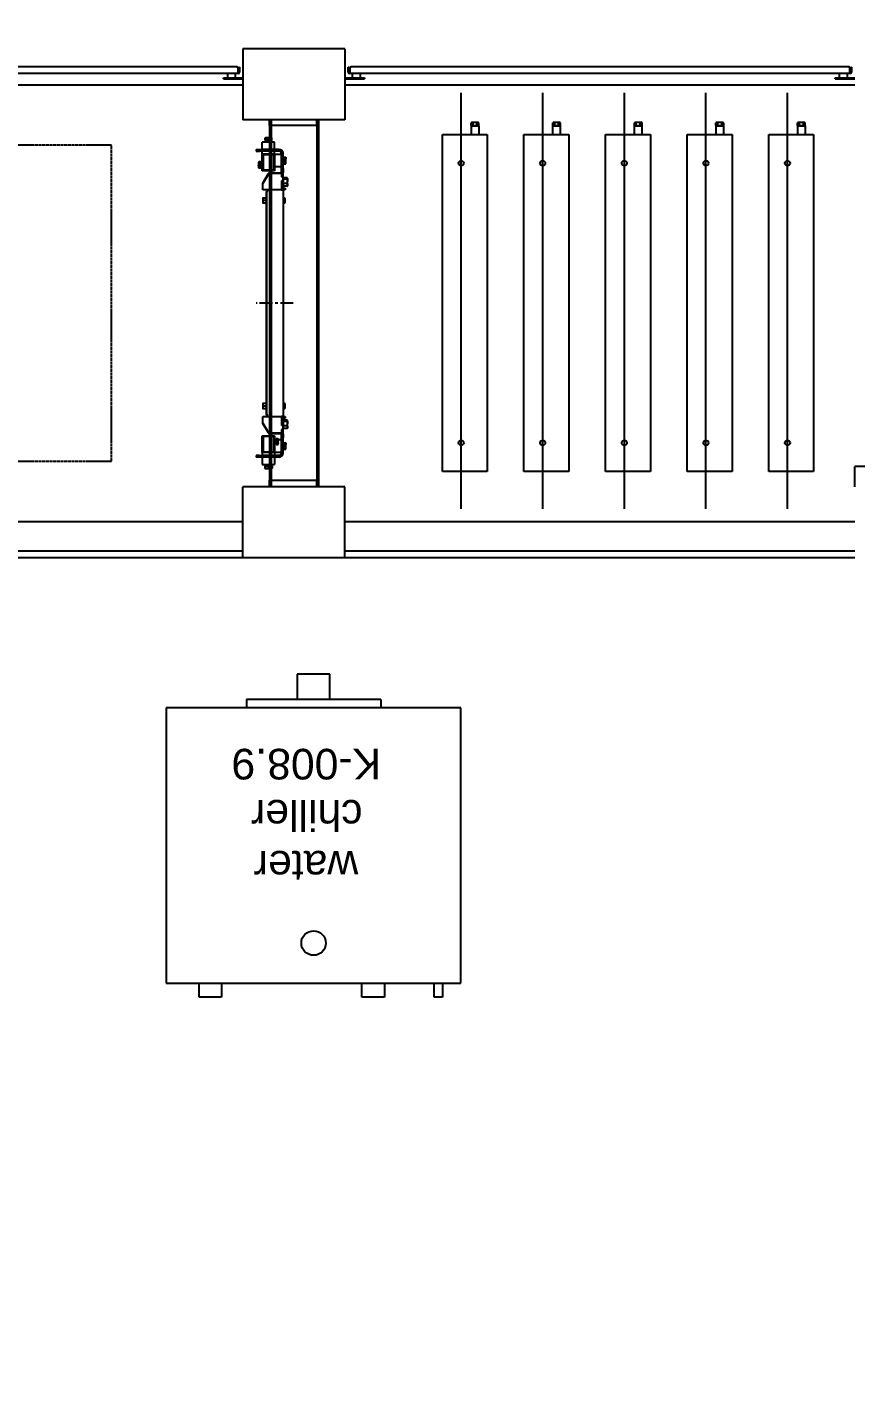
# Model space of a CAD drawing. Header units: inches. Extents: x -955375 to 106222, y -96450 to 64845.
# Drawn here: x 18520 to 20550, y 24587 to 27951 of the extents above; entities that cross this region are included whole.
import ezdxf

# ---------------------------------------------------------------- set-up
doc = ezdxf.new("R2010")
doc.units = ezdxf.units.IN
doc.header["$MEASUREMENT"] = 0
for name, pattern in [('ACISOTGL', [3, 2, -1]), ('CENTER', [50.8, 31.75, -6.35, 6.35, -6.35]), ('CONTINUA', [0])]:
    doc.linetypes.add(name, pattern=pattern)
doc.layers.add('ACHUTECH', color=24, linetype='Continuous', lineweight=18)
doc.layers.add('DIBUJO', color=2, linetype='Continuous')
doc.layers.add('P-EQUIPO NUEVO', color=134, linetype='Continuous')
doc.styles.add('GEA', font='arial.ttf')
doc.styles.get("Standard").update_dxf_attribs({"font": 'isocp2.shx'})
doc.dimstyles.new('SUPERPEQUEÑA', dxfattribs={"dimtxt": 0.1, "dimasz": 0.05, "dimexe": 0.1, "dimexo": 0.15, "dimgap": 0.05, "dimtad": 1, "dimzin": 0, "dimdsep": 46, "dimtxsty": 'Standard', "dimblk1": 'CRUZZ', "dimblk2": 'CRUZZ', "dimsah": 1, "dimcen": 0.03, "dimse1": 1, "dimse2": 1, "dimclrd": 109, "dimclre": 4, "dimclrt": 173, "dimadec": 0, "dimazin": 0, "dimtfac": 1, "dimtix": 1, "dimtmove": 1, "dimatfit": 3, "dimldrblk": 'CRUZZ', "dimfxl": 1, "dimtolj": 1, "dimtzin": 0, "dimlwd": -1, "dimarcsym": 0})

# ---------------------------------------------------------------- blocks, each defined once
blk = doc.blocks.new('CRUZ')
at = {"layer": 'DIBUJO', "color": 7, "lineweight": -3}
for p, q in [((-0.2, 0), (0.2, 0)), ((0, 0.2), (0, -0.2))]:
    blk.add_line(p, q, dxfattribs=at)
at = {"layer": 'DIBUJO', "color": 7, "lineweight": -3, "const_width": 0.05}
blk.add_lwpolyline([(0, 0, 1), (0, 0, 1)], format="xyb", close=True, dxfattribs=at)
blk = doc.blocks.new('CRUZZ')
at = {"layer": 'DIBUJO', "color": 3, "xscale": 10, "yscale": 10, "zscale": 10}
blk.add_blockref('CRUZ', (0, 0), dxfattribs=at)
blk = doc.blocks.new('*D185')
at = {"layer": 'ACHUTECH', "color": 7, "ltscale": 500, "transparency": 16777216}
blk.add_line((5118.7, 54499.2), (5118.7, 25409.9), dxfattribs=at)
at = {"layer": 'Defpoints', "color": 0, "linetype": 'CONTINUA', "ltscale": 500, "transparency": 16777216}
for p in [(26169.2, 54499.2), (5118.7, 25409.9), (6592.2, 25409.9)]:
    blk.add_point(p, dxfattribs=at)
at = {"layer": 'ACHUTECH', "color": 7, "linetype": 'CONTINUA', "ltscale": 500, "transparency": 16777216, "xscale": 0.05, "yscale": 0.05, "zscale": 0.05}
for p, rotation in [((5118.7, 54499.2), 90), ((5118.7, 25409.9), 270)]:
    blk.add_blockref('CRUZZ', p, dxfattribs=dict(at, rotation=rotation))
at = {"layer": 'ACHUTECH', "color": 7, "linetype": 'CONTINUA', "lineweight": 13, "ltscale": 500, "transparency": 16777216, "insert": (5118.6, 39954.5), "char_height": 0.15, "attachment_point": 5, "rotation": 90}
blk.add_mtext('\\A1;29089.32', dxfattribs=at)
blk = doc.blocks.new('*D201')
at = {"layer": 'ACHUTECH', "color": 7, "ltscale": 500, "transparency": 16777216}
blk.add_line((4340.1, 59153), (4340.1, 15437.3), dxfattribs=at)
at = {"layer": 'Defpoints', "color": 0, "linetype": 'CONTINUA', "ltscale": 500, "transparency": 16777216}
for p in [(21639.1, 59153.1), (4340.1, 15437.3), (6285.4, 15437.3)]:
    blk.add_point(p, dxfattribs=at)
at = {"layer": 'ACHUTECH', "color": 7, "linetype": 'CONTINUA', "ltscale": 500, "transparency": 16777216, "xscale": 0.05, "yscale": 0.05, "zscale": 0.05}
for p, rotation in [((4340.1, 59153.1), 90), ((4340.1, 15437.3), 270)]:
    blk.add_blockref('CRUZZ', p, dxfattribs=dict(at, rotation=rotation))
at = {"layer": 'ACHUTECH', "color": 7, "linetype": 'CONTINUA', "lineweight": 13, "ltscale": 500, "transparency": 16777216, "insert": (4340, 37295.2), "char_height": 0.15, "attachment_point": 5, "rotation": 90}
blk.add_mtext('\\A1;43715.81', dxfattribs=at)
blk = doc.blocks.new('termoformadora 2')
for p, q in [((129738, -7545.7), (129758, -7545.7)), ((129738, -7580.7), (129738, -7545.7)), ((129758, -7545.7), (129758, -7580.7)), ((129880.5, -7545.7), (129935.5, -7545.7)), ((129880.5, -7580.7), (129880.5, -7545.7)), ((129935.5, -7545.7), (129935.5, -7580.7)), ((130279.5, -7545.7), (130334.5, -7545.7)), ((130279.5, -7580.7), (130279.5, -7545.7)), ((130334.5, -7545.7), (130334.5, -7580.7)), ((129693, -7580.7), (129693, -8255.7)), ((130415, -7580.7), (129693, -7580.7)), ((130415, -8255.7), (130415, -7580.7)), ((129693, -8255.7), (130415, -8255.7)), ((129889.5, -8275.7), (129889.5, -8255.7)), ((129889.5, -8275.7), (130218.5, -8275.7)), ((130014, -8275.7), (130014, -8337.7)), ((130094, -8337.7), (130094, -8275.7)), ((130218.5, -8275.7), (130218.5, -8255.7)), ((130014, -8337.7), (130094, -8337.7)), ((128727.2, -8623.4), (129977.2, -8623.4)), ((128727.2, -8639.6), (129977.2, -8639.6)), ((129977.2, -8623.4), (129977.2, -8797.4)), ((129977.2, -8623.4), (130227.2, -8623.4)), ((130227.2, -8623.4), (130227.2, -8797.4)), ((130227.2, -8623.4), (132727.2, -8623.4)), ((130227.2, -8639.6), (132727.2, -8639.6)), ((129977.2, -8712.4), (128727.2, -8712.4)), ((132727.2, -8712.4), (130227.2, -8712.4)), ((128892.2, -8743.4), (128892.2, -9763.3)), ((129092.2, -8743.4), (129092.2, -9763.3)), ((129292.2, -8743.4), (129292.2, -9763.3)), ((129492.2, -8743.4), (129492.2, -9763.3)), ((129692.2, -8743.4), (129692.2, -9763.3)), ((128727.2, -8797.4), (128727.2, -8847.4)), ((129977.2, -8797.4), (130227.2, -8797.4)), ((130042.2, -8813.2), (130042.2, -8797.4)), ((130046.2, -8813.2), (130042.2, -8813.2)), ((130042.2, -9683.2), (130042.2, -8813.2)), ((130046.2, -8797.4), (130046.2, -8813.2)), ((130158.2, -8813.2), (130046.2, -8813.2)), ((130046.2, -9683.2), (130046.2, -8813.2)), ((130158.2, -8813.2), (130158.2, -8797.4)), ((130162.2, -8813.2), (130158.2, -8813.2)), ((130158.2, -9683.2), (130158.2, -8813.2)), ((130162.2, -8797.4), (130162.2, -8813.2)), ((130162.2, -9683.2), (130162.2, -8813.2)), ((127915.2, -8847.4), (128727.2, -8847.4)), ((128828.2, -8835), (128938.2, -8835)), ((128828.2, -9661), (128828.2, -8835)), ((128938.2, -8835), (128938.2, -9661)), ((129028.2, -8835), (129138.2, -8835)), ((129028.2, -9661), (129028.2, -8835)), ((129138.2, -8835), (129138.2, -9661)), ((129228.2, -8835), (129338.2, -8835)), ((129228.2, -9661), (129228.2, -8835)), ((129338.2, -8835), (129338.2, -9661)), ((129428.2, -8835), (129538.2, -8835)), ((129428.2, -9661), (129428.2, -8835)), ((129538.2, -8835), (129538.2, -9661)), ((129628.2, -8835), (129738.2, -8835)), ((129628.2, -9661), (129628.2, -8835)), ((129738.2, -8835), (129738.2, -9661)), ((130155.5, -8842.7), (130156.7, -8842.2)), ((130156, -8842.4), (130155.5, -8842.7)), ((130155.5, -8847.8), (130155.5, -8842.7)), ((130156.7, -8842), (130156, -8842.3)), ((130156.7, -8842), (130156.7, -8842.7)), ((130156.7, -8842), (130160.7, -8842)), ((130158.6, -8842.2), (130156.7, -8842.7)), ((130156.7, -8842.7), (130156.7, -8842.7)), ((130156.7, -8842.7), (130156.7, -8842.7)), ((130156.7, -8847.8), (130156.7, -8842.7)), ((130160.7, -8842), (130158.6, -8842.2)), ((130158.6, -8842.2), (130158.6, -8842.2)), ((130168.7, -8842), (130160.7, -8842)), ((130166.6, -8842.2), (130164.7, -8842.7)), ((130164.7, -8842.7), (130164.7, -8842.7)), ((130164.7, -8842.7), (130164.7, -8842.7)), ((130164.7, -8847.8), (130164.7, -8842.7)), ((130168.7, -8842), (130166.6, -8842.2)), ((130166.6, -8842.2), (130166.6, -8842.2)), ((130172.7, -8842), (130168.7, -8842)), ((130173.3, -8842.3), (130172.7, -8842)), ((130172.7, -8842.7), (130172.7, -8842)), ((130173.5, -8842.5), (130172.7, -8842.2)), ((130172.7, -8842.2), (130172.7, -8842.2)), ((130172.7, -8842.2), (130172.7, -8842.2)), ((130172.7, -8847.8), (130172.7, -8842.7)), ((130173.8, -8842.7), (130173.5, -8842.5)), ((130173.5, -8842.5), (130173.5, -8842.5)), ((130173.8, -8847.8), (130173.8, -8842.7)), ((130128.7, -8880.4), (130128.7, -8917.4)), ((130132.7, -8880.4), (130132.7, -8917.4)), ((130138.7, -8870.4), (130181.7, -8870.4)), ((130138.7, -8874.4), (130181.7, -8874.4)), ((130179.7, -8852.4), (130149.7, -8852.4)), ((130149.7, -8870.4), (130149.7, -8852.4)), ((130149.7, -8881.4), (130149.7, -8874.4)), ((130156.7, -8847.8), (130155.5, -8847.8)), ((130156.7, -8847.8), (130156.7, -8848.4)), ((130160.7, -8847.8), (130156.7, -8847.8)), ((130172.7, -8848.4), (130156.7, -8848.4)), ((130159.7, -8848.4), (130159.7, -8849.9)), ((130169.7, -8849.9), (130159.7, -8849.9)), ((130160.4, -8849.9), (130160.4, -8852.4)), ((130164.7, -8847.8), (130160.7, -8847.8)), ((130168.7, -8847.8), (130164.7, -8847.8)), ((130172.7, -8847.8), (130168.7, -8847.8)), ((130168.9, -8852.4), (130168.9, -8849.9)), ((130169.7, -8849.9), (130169.7, -8848.4)), ((130172.7, -8848.4), (130172.7, -8847.8)), ((130173.8, -8847.8), (130172.7, -8847.8)), ((130179.7, -8870.4), (130179.7, -8852.4)), ((130179.7, -8881.4), (130179.7, -8874.4)), ((130181.7, -8870.4), (130186.7, -8870.4)), ((130186.7, -8874.4), (130181.7, -8874.4)), ((130186.7, -8870.4), (130186.7, -8874.4)), ((130186.7, -8870.4), (130194.7, -8870.4)), ((130186.7, -8874.4), (130194.7, -8874.4)), ((130194.7, -8874.4), (130194.7, -8870.4)), ((130123, -8889.4), (130122.3, -8889.4)), ((130122.3, -8889.4), (130122.3, -8893.4)), ((130122.3, -8893.4), (130122.5, -8895.4)), ((130122.3, -8893.4), (130122.3, -8901.4)), ((130122.3, -8901.4), (130122.5, -8903.4)), ((130122.3, -8905.4), (130122.3, -8901.4)), ((130122.3, -8905.4), (130123, -8905.4)), ((130122.5, -8895.4), (130122.5, -8895.4)), ((130122.5, -8895.4), (130123, -8897.4)), ((130122.5, -8903.4), (130122.5, -8903.4)), ((130122.5, -8903.4), (130123, -8905.4)), ((130128.1, -8889.4), (130123, -8889.4)), ((130123, -8897.4), (130123, -8897.4)), ((130123, -8897.4), (130123, -8897.4)), ((130128.1, -8897.4), (130123, -8897.4)), ((130123, -8905.4), (130123, -8905.4)), ((130123, -8905.4), (130123, -8905.4)), ((130128.1, -8905.4), (130123, -8905.4)), ((130128.7, -8889.4), (130128.1, -8889.4)), ((130128.1, -8889.4), (130128.1, -8893.4)), ((130128.1, -8893.4), (130128.1, -8897.4)), ((130128.1, -8897.4), (130128.1, -8901.4)), ((130128.1, -8901.4), (130128.1, -8905.4)), ((130128.1, -8905.4), (130128.7, -8905.4)), ((130149.7, -8882.4), (130132.7, -8882.4)), ((130132.7, -8912.4), (130140.4, -8912.4)), ((130140.9, -8900.9), (130140.4, -8902.9)), ((130140.8, -8901.2), (130140.4, -8901.9)), ((130140.4, -8901.9), (130140.4, -8903.1)), ((130140.4, -8902.9), (130140.4, -8902.9)), ((130140.4, -8902.9), (130140.4, -8903.1)), ((130140.4, -8903.1), (130140.4, -8903.1)), ((130140.4, -8903.1), (130140.4, -8903.1)), ((130140.9, -8905.2), (130140.4, -8903.1)), ((130140.4, -8903.1), (130140.4, -8909)), ((130140.9, -8905.2), (130140.4, -8908.7)), ((130140.4, -8908.7), (130140.4, -8908.7)), ((130140.4, -8908.7), (130140.4, -8909)), ((130140.4, -8909), (130140.4, -8909)), ((130140.4, -8909), (130140.4, -8909)), ((130140.9, -8912.7), (130140.4, -8909)), ((130140.4, -8914.3), (130140.4, -8909)), ((130140.9, -8912.7), (130140.4, -8913.9)), ((130140.4, -8913.9), (130140.4, -8913.9)), ((130140.4, -8913.9), (130140.4, -8914.3)), ((130140.4, -8914.3), (130140.4, -8914.3)), ((130140.4, -8914.3), (130140.4, -8914.3)), ((130140.4, -8914.3), (130140.7, -8915.5)), ((130140.4, -8914.3), (130140.4, -8914.9)), ((130140.4, -8914.9), (130140.8, -8915.5)), ((130140.9, -8900.9), (130140.8, -8901.2)), ((130145.1, -8900.9), (130140.9, -8900.9)), ((130145.1, -8905.2), (130140.9, -8905.2)), ((130145.1, -8912.7), (130140.9, -8912.7)), ((130145.1, -8900.9), (130145.1, -8903.1)), ((130145.7, -8901.9), (130145.1, -8901.9)), ((130145.1, -8903.1), (130145.1, -8905.2)), ((130145.1, -8905.2), (130145.1, -8909)), ((130145.1, -8909), (130145.1, -8912.7)), ((130145.1, -8912.7), (130145.1, -8914.3)), ((130145.1, -8914.3), (130145.1, -8915.8)), ((130145.1, -8914.9), (130145.7, -8914.9)), ((130145.7, -8901.9), (130145.7, -8914.9)), ((130147.2, -8904.4), (130146.1, -8904.4)), ((130146.1, -8912.4), (130147.2, -8912.4)), ((130149.7, -8904.4), (130147.2, -8904.4)), ((130147.2, -8912.4), (130149.7, -8912.4)), ((130149.7, -8922.4), (130149.7, -8881.4)), ((130149.7, -8881.4), (130151.7, -8883.4)), ((130149.7, -8881.4), (130179.7, -8881.4)), ((130151.7, -8883.4), (130151.7, -8920.4)), ((130177.7, -8883.4), (130151.7, -8883.4)), ((130179.7, -8881.4), (130177.7, -8883.4)), ((130177.7, -8920.4), (130177.7, -8883.4)), ((130179.7, -8881.4), (130179.7, -8922.4)), ((130118.2, -8940.8), (130117.9, -8941.4)), ((130117.9, -8943.6), (130118.3, -8941)), ((130117.9, -8943.6), (130117.9, -8941.4)), ((130117.9, -8944.5), (130117.9, -8943.6)), ((130117.9, -8943.6), (130117.9, -8943.6)), ((130117.9, -8943.6), (130117.9, -8943.6)), ((130117.9, -8943.6), (130117.9, -8952.1)), ((130118.7, -8947), (130117.9, -8944.5)), ((130117.9, -8944.5), (130117.9, -8944.5)), ((130118.7, -8940.2), (130118.2, -8940.8)), ((130118.3, -8941), (130118.7, -8940.2)), ((130118.3, -8941), (130118.3, -8941)), ((130118.7, -8940.2), (130118.7, -8940.2)), ((130118.7, -8940.2), (130118.7, -8940.2)), ((130118.7, -8940.2), (130127.9, -8940.2)), ((130118.7, -8947), (130127.9, -8947)), ((130128.2, -8941), (130127.9, -8940.2)), ((130127.9, -8940.2), (130127.9, -8940.2)), ((130127.9, -8940.2), (130127.9, -8940.2)), ((130127.9, -8940.2), (130128.3, -8940.8)), ((130127.9, -8947), (130128.6, -8944.5)), ((130128.7, -8943.6), (130128.2, -8941)), ((130128.2, -8941), (130128.2, -8941)), ((130128.7, -8941.4), (130128.4, -8940.8)), ((130128.6, -8944.5), (130128.7, -8943.6)), ((130128.6, -8944.5), (130128.6, -8944.5)), ((130128.7, -8922.4), (130128.7, -8917.4)), ((130132.7, -8922.4), (130128.7, -8922.4)), ((130128.7, -8927.1), (130128.7, -8922.4)), ((130128.7, -8927.1), (130128.7, -8937.8)), ((130128.7, -8937.8), (130132.7, -8937.8)), ((130128.7, -8937.8), (130128.7, -8948.6)), ((130128.7, -8943.6), (130128.7, -8943.6)), ((130128.7, -8943.6), (130128.7, -8943.6)), ((130129.7, -8947.5), (130129.7, -8937.8)), ((130132.7, -8937.8), (130129.7, -8937.8)), ((130129.7, -8937.8), (130129.7, -8937.8)), ((130129.7, -8947.5), (130132.7, -8947.5)), ((130132.7, -8917.4), (130132.7, -8922.4)), ((130132.7, -8922.4), (130132.7, -8927.1)), ((130132.7, -8937.8), (130132.7, -8927.1)), ((130132.7, -8927.6), (130161.4, -8927.6)), ((130132.7, -8928.6), (130161.4, -8928.6)), ((130132.7, -8937.8), (130132.7, -8937.8)), ((130132.7, -8962), (130132.7, -8947.5)), ((130140.7, -8915.5), (130140.7, -8915.5)), ((130140.7, -8915.5), (130140.9, -8915.8)), ((130140.9, -8915.8), (130140.9, -8915.8)), ((130140.9, -8915.8), (130140.9, -8915.8)), ((130145.1, -8915.8), (130140.9, -8915.8)), ((130151.7, -8920.4), (130149.7, -8922.4)), ((130179.7, -8922.4), (130149.7, -8922.4)), ((130151.7, -8920.4), (130177.7, -8920.4)), ((130164.8, -8929.5), (130178.7, -8952.7)), ((130178.7, -8953.7), (130164.8, -8930.6)), ((130177.7, -8920.4), (130179.7, -8922.4)), ((130117.9, -8952.1), (130118.1, -8954.7)), ((130117.9, -8958.9), (130117.9, -8952.1)), ((130117.9, -8958.9), (130118.1, -8959.7)), ((130117.9, -8959.4), (130117.9, -8958.9)), ((130117.9, -8959.4), (130118.2, -8959.9)), ((130118.1, -8954.7), (130118.1, -8954.7)), ((130118.1, -8954.7), (130118.7, -8957.2)), ((130118.1, -8959.7), (130118.1, -8959.7)), ((130118.1, -8959.7), (130118.7, -8960.6)), ((130118.7, -8957.2), (130118.7, -8957.2)), ((130118.7, -8957.2), (130118.7, -8957.2)), ((130118.7, -8957.2), (130127.9, -8957.2)), ((130118.7, -8960.6), (130118.7, -8960.6)), ((130118.7, -8960.6), (130118.7, -8960.6)), ((130118.7, -8960.6), (130127.9, -8960.6)), ((130123.7, -8969.4), (130123.7, -8965.4)), ((130123.7, -8965.4), (130127.7, -8965.4)), ((130127.7, -8969.4), (130123.7, -8969.4)), ((130127.7, -8965.4), (130132.7, -8965.4)), ((130127.7, -8969.4), (130132.7, -8969.4)), ((130128.4, -8954.7), (130127.9, -8957.2)), ((130127.9, -8957.2), (130127.9, -8957.2)), ((130127.9, -8957.2), (130127.9, -8957.2)), ((130128.4, -8959.7), (130127.9, -8960.6)), ((130127.9, -8960.6), (130127.9, -8960.6)), ((130127.9, -8960.6), (130127.9, -8960.6)), ((130128.7, -8952.1), (130128.4, -8954.7)), ((130128.4, -8954.7), (130128.4, -8954.7)), ((130128.7, -8958.9), (130128.4, -8959.7)), ((130128.4, -8959.9), (130128.7, -8959.4)), ((130128.4, -8959.7), (130128.4, -8959.7)), ((130128.7, -8948.6), (130132.7, -8948.6)), ((130128.7, -8965), (130128.7, -8948.6)), ((130128.7, -8965.4), (130128.7, -8965)), ((130128.7, -9525.4), (130128.7, -8969.4)), ((130132.7, -8969.4), (130132.7, -8962)), ((130178.7, -8969.4), (130132.7, -8969.4)), ((130168.5, -8974.4), (130168.5, -9520.4)), ((130169.5, -8974.4), (130169.5, -9520.4)), ((130178.7, -8952.7), (130178.7, -8953.7)), ((130178.7, -8953.7), (130178.7, -8962)), ((130178.7, -8962), (130178.7, -8969.4)), ((130124.7, -8989.4), (130123.7, -8990.4)), ((130123.7, -8990.4), (130123.7, -8995.4)), ((130123.7, -8995.4), (130123.7, -9000.4)), ((130123.7, -9000.4), (130124.7, -9001.4)), ((130125.7, -8989.4), (130124.7, -8989.4)), ((130124.7, -8989.4), (130124.7, -9001.4)), ((130124.7, -9001.4), (130125.7, -9001.4)), ((130125.7, -9001.4), (130125.7, -8989.4)), ((130126.2, -8991), (130125.7, -8991)), ((130127, -8994.5), (130125.7, -8994.5)), ((130125.7, -8996.2), (130127, -8996.2)), ((130125.7, -8999.7), (130126.2, -8999.7)), ((130126.2, -8994.5), (130126.2, -8990.6)), ((130127, -8994.5), (130126.2, -8994.5)), ((130126.2, -8996.2), (130127, -8996.2)), ((130126.2, -9000.1), (130126.2, -8996.2)), ((130128.6, -8994.5), (130127, -8994.5)), ((130128.6, -8996.2), (130127, -8996.2)), ((130127.6, -8989.4), (130128.6, -8989.4)), ((130128.6, -9001.3), (130127.6, -9001.3)), ((130127.6, -9001.3), (130127.6, -9001.3)), ((130128.7, -8990.2), (130128.6, -8990.2)), ((130128.7, -8994.5), (130128.6, -8994.5)), ((130128.6, -8996.2), (130128.7, -8996.2)), ((130128.6, -9000.5), (130128.7, -9000.5)), ((130172.7, -8989.4), (130169.5, -8989.4)), ((130172.7, -8995.4), (130169.5, -8995.4)), ((130169.5, -9001.4), (130172.7, -9001.4)), ((130177.8, -8989.4), (130172.7, -8989.4)), ((130172.7, -8995.4), (130178.7, -8995.4)), ((130172.7, -9001.4), (130177.8, -9001.4)), ((130178.7, -8995.4), (130178.6, -8990.2)), ((130178.6, -9000.6), (130178.7, -8995.4)), ((130124.7, -9493.4), (130123.7, -9494.4)), ((130123.7, -9494.4), (130123.7, -9499.4)), ((130123.7, -9499.4), (130123.7, -9504.4)), ((130123.7, -9504.4), (130124.7, -9505.4)), ((130125.7, -9493.4), (130124.7, -9493.4)), ((130124.7, -9493.4), (130124.7, -9505.4)), ((130124.7, -9505.4), (130125.7, -9505.4)), ((130125.7, -9505.4), (130125.7, -9493.4)), ((130126.2, -9495), (130125.7, -9495)), ((130127, -9498.5), (130125.7, -9498.5)), ((130125.7, -9500.2), (130127, -9500.2)), ((130125.7, -9503.7), (130126.2, -9503.7)), ((130126.2, -9498.5), (130126.2, -9494.6)), ((130127, -9498.5), (130126.2, -9498.5)), ((130126.2, -9500.2), (130127, -9500.2)), ((130126.2, -9504.1), (130126.2, -9500.2)), ((130128.6, -9498.5), (130127, -9498.5)), ((130128.6, -9500.2), (130127, -9500.2)), ((130127.6, -9493.4), (130128.6, -9493.4)), ((130128.6, -9505.3), (130127.6, -9505.3)), ((130127.6, -9505.3), (130127.6, -9505.3)), ((130128.7, -9494.2), (130128.6, -9494.2)), ((130128.7, -9498.5), (130128.6, -9498.5)), ((130128.6, -9500.2), (130128.7, -9500.2)), ((130128.6, -9504.5), (130128.7, -9504.5)), ((130172.7, -9493.4), (130169.5, -9493.4)), ((130172.7, -9499.4), (130169.5, -9499.4)), ((130169.5, -9505.4), (130172.7, -9505.4)), ((130177.8, -9493.4), (130172.7, -9493.4)), ((130172.7, -9499.4), (130178.7, -9499.4)), ((130172.7, -9505.4), (130177.8, -9505.4)), ((130178.7, -9499.4), (130178.6, -9494.2)), ((130178.6, -9504.6), (130178.7, -9499.4)), ((130118.2, -9534.8), (130117.9, -9535.4)), ((130117.9, -9537.6), (130118.3, -9535)), ((130117.9, -9537.6), (130117.9, -9535.4)), ((130117.9, -9538.5), (130117.9, -9537.6)), ((130117.9, -9537.6), (130117.9, -9537.6)), ((130117.9, -9537.6), (130117.9, -9537.6)), ((130117.9, -9537.6), (130117.9, -9546.1)), ((130118.7, -9541), (130117.9, -9538.5)), ((130117.9, -9538.5), (130117.9, -9538.5)), ((130117.9, -9546.1), (130118.1, -9548.7)), ((130117.9, -9552.9), (130117.9, -9546.1)), ((130117.9, -9552.9), (130118.1, -9553.7)), ((130117.9, -9553.4), (130117.9, -9552.9)), ((130117.9, -9553.4), (130118.2, -9553.9)), ((130118.1, -9548.7), (130118.1, -9548.7)), ((130118.1, -9548.7), (130118.7, -9551.2)), ((130118.1, -9553.7), (130118.1, -9553.7)), ((130118.1, -9553.7), (130118.7, -9554.6)), ((130118.7, -9534.2), (130118.2, -9534.8)), ((130118.3, -9535), (130118.7, -9534.2)), ((130118.3, -9535), (130118.3, -9535)), ((130118.7, -9534.2), (130118.7, -9534.2)), ((130118.7, -9534.2), (130118.7, -9534.2)), ((130118.7, -9534.2), (130127.9, -9534.2)), ((130118.7, -9541), (130127.9, -9541)), ((130118.7, -9551.2), (130118.7, -9551.2)), ((130118.7, -9551.2), (130118.7, -9551.2)), ((130118.7, -9551.2), (130127.9, -9551.2)), ((130123.7, -9529.4), (130123.7, -9525.4)), ((130123.7, -9525.4), (130127.7, -9525.4)), ((130127.7, -9529.4), (130123.7, -9529.4)), ((130132.7, -9525.4), (130127.7, -9525.4)), ((130132.7, -9529.4), (130127.7, -9529.4)), ((130128.2, -9535), (130127.9, -9534.2)), ((130127.9, -9534.2), (130127.9, -9534.2)), ((130127.9, -9534.2), (130127.9, -9534.2)), ((130127.9, -9534.2), (130128.3, -9534.8)), ((130127.9, -9541), (130128.6, -9538.5)), ((130128.4, -9548.7), (130127.9, -9551.2)), ((130127.9, -9551.2), (130127.9, -9551.2)), ((130127.9, -9551.2), (130127.9, -9551.2)), ((130128.4, -9553.7), (130127.9, -9554.6)), ((130128.7, -9537.6), (130128.2, -9535)), ((130128.2, -9535), (130128.2, -9535)), ((130128.7, -9535.4), (130128.4, -9534.8)), ((130128.7, -9546.1), (130128.4, -9548.7)), ((130128.4, -9548.7), (130128.4, -9548.7)), ((130128.7, -9552.9), (130128.4, -9553.7)), ((130128.4, -9553.9), (130128.7, -9553.4)), ((130128.4, -9553.7), (130128.4, -9553.7)), ((130128.6, -9538.5), (130128.7, -9537.6)), ((130128.6, -9538.5), (130128.6, -9538.5)), ((130128.7, -9529.7), (130128.7, -9529.4)), ((130128.7, -9546.1), (130128.7, -9529.7)), ((130128.7, -9537.6), (130128.7, -9537.6)), ((130128.7, -9537.6), (130128.7, -9537.6)), ((130128.7, -9546.1), (130132.7, -9546.1)), ((130128.7, -9556.9), (130128.7, -9546.1)), ((130129.7, -9556.9), (130129.7, -9547.3)), ((130129.7, -9547.3), (130132.7, -9547.3)), ((130132.7, -9532.8), (130132.7, -9525.4)), ((130132.7, -9525.4), (130178.7, -9525.4)), ((130132.7, -9547.3), (130132.7, -9532.8)), ((130164.8, -9564.2), (130178.7, -9541)), ((130178.7, -9542), (130164.8, -9565.2)), ((130173.7, -9550.4), (130173.7, -9551.9)), ((130178.7, -9525.4), (130178.7, -9532.8)), ((130178.7, -9532.8), (130178.7, -9541)), ((130178.7, -9541), (130178.7, -9542)), ((130118.7, -9554.6), (130118.7, -9554.6)), ((130118.7, -9554.6), (130118.7, -9554.6)), ((130118.7, -9554.6), (130127.9, -9554.6)), ((130127.9, -9554.6), (130127.9, -9554.6)), ((130127.9, -9554.6), (130127.9, -9554.6)), ((130128.7, -9556.9), (130132.7, -9556.9)), ((130128.7, -9556.9), (130128.7, -9567.6)), ((130128.7, -9572.4), (130128.7, -9567.6)), ((130128.7, -9572.4), (130132.7, -9572.4)), ((130128.7, -9577.4), (130128.7, -9572.4)), ((130128.7, -9577.4), (130128.7, -9614.4)), ((130132.7, -9556.9), (130129.7, -9556.9)), ((130129.7, -9556.9), (130129.7, -9556.9)), ((130132.7, -9556.9), (130132.7, -9556.9)), ((130132.7, -9567.6), (130132.7, -9556.9)), ((130161.4, -9566.1), (130132.7, -9566.1)), ((130161.4, -9567.1), (130132.7, -9567.1)), ((130132.7, -9567.6), (130132.7, -9572.4)), ((130132.7, -9572.4), (130132.7, -9577.4)), ((130132.7, -9577.4), (130132.7, -9614.4)), ((130149.7, -9582.4), (130132.7, -9582.4)), ((130151.7, -9574.4), (130149.7, -9572.4)), ((130149.7, -9572.4), (130179.7, -9572.4)), ((130149.7, -9613.4), (130149.7, -9572.4)), ((130177.7, -9574.4), (130151.7, -9574.4)), ((130151.7, -9574.4), (130151.7, -9611.4)), ((130177.7, -9574.4), (130179.7, -9572.4)), ((130177.7, -9611.4), (130177.7, -9574.4)), ((130179.7, -9572.4), (130179.7, -9613.4)), ((130182.2, -9582.4), (130179.7, -9582.4)), ((130183.3, -9582.4), (130182.2, -9582.4)), ((130184.3, -9579.9), (130183.7, -9579.9)), ((130183.7, -9591.7), (130183.7, -9579.9)), ((130184.3, -9580.5), (130184.3, -9578.9)), ((130184.3, -9578.9), (130188.4, -9578.9)), ((130184.3, -9582), (130184.3, -9580.5)), ((130184.3, -9585.8), (130184.3, -9582)), ((130184.3, -9582), (130188.4, -9582)), ((130184.3, -9589.5), (130184.3, -9585.8)), ((130188.4, -9582), (130189, -9580.6)), ((130188.4, -9582), (130189, -9585.8)), ((130188.4, -9589.5), (130189, -9586)), ((130188.5, -9579.2), (130189, -9580.5)), ((130189, -9579.9), (130188.6, -9579.2)), ((130189, -9579.9), (130189, -9580.5)), ((130189, -9580.6), (130189, -9580.5)), ((130189, -9580.5), (130189, -9580.5)), ((130189, -9580.5), (130189, -9580.5)), ((130189, -9585.8), (130189, -9580.5)), ((130189, -9580.6), (130189, -9580.6)), ((130189, -9586), (130189, -9585.8)), ((130189, -9585.8), (130189, -9585.8)), ((130189, -9585.8), (130189, -9585.8)), ((130189, -9591.7), (130189, -9585.8)), ((130189, -9586), (130189, -9586)), ((130122.8, -9589.3), (130122.3, -9589.4)), ((130122.3, -9589.4), (130122.3, -9589.4)), ((130122.3, -9589.4), (130122.3, -9589.4)), ((130122.3, -9589.4), (130123, -9589.5)), ((130122.3, -9589.4), (130122.3, -9589.4)), ((130122.3, -9589.4), (130122.3, -9589.4)), ((130122.3, -9589.4), (130122.3, -9589.4)), ((130122.3, -9589.4), (130122.3, -9593.5)), ((130122.3, -9593.5), (130122.5, -9595.6)), ((130122.3, -9593.5), (130122.3, -9601.5)), ((130122.3, -9601.5), (130122.5, -9603.5)), ((130122.3, -9605.4), (130122.3, -9601.5)), ((130123, -9605.5), (130122.3, -9605.4)), ((130122.3, -9605.4), (130122.3, -9605.4)), ((130122.3, -9605.4), (130122.3, -9605.4)), ((130122.3, -9605.4), (130122.3, -9605.4)), ((130122.3, -9605.4), (130122.3, -9605.4)), ((130122.3, -9605.4), (130122.3, -9605.4)), ((130122.5, -9595.6), (130122.5, -9595.6)), ((130122.5, -9595.6), (130123, -9597.6)), ((130122.5, -9603.5), (130122.5, -9603.5)), ((130122.5, -9603.5), (130123, -9605.5)), ((130123, -9589.3), (130122.8, -9589.3)), ((130122.8, -9589.3), (130122.8, -9589.3)), ((130128.1, -9589.3), (130123, -9589.3)), ((130123, -9589.5), (130123, -9589.5)), ((130123, -9589.5), (130123, -9589.5)), ((130128.1, -9589.5), (130123, -9589.5)), ((130123, -9597.6), (130123, -9597.6)), ((130123, -9597.6), (130123, -9597.6)), ((130128.1, -9597.6), (130123, -9597.6)), ((130123, -9605.5), (130123, -9605.5)), ((130123, -9605.5), (130123, -9605.5)), ((130128.1, -9605.5), (130123, -9605.5)), ((130128.1, -9589.3), (130128.1, -9589.4)), ((130128.7, -9589.4), (130128.1, -9589.4)), ((130128.1, -9589.4), (130128.1, -9589.5)), ((130128.1, -9589.5), (130128.1, -9593.5)), ((130128.1, -9593.5), (130128.1, -9597.6)), ((130128.1, -9597.6), (130128.1, -9601.5)), ((130128.1, -9601.5), (130128.1, -9605.5)), ((130128.1, -9605.4), (130128.7, -9605.4)), ((130132.7, -9612.4), (130149.7, -9612.4)), ((130138.7, -9620.4), (130181.7, -9620.4)), ((130149.7, -9613.4), (130151.7, -9611.4)), ((130179.7, -9613.4), (130149.7, -9613.4)), ((130149.7, -9613.4), (130149.7, -9620.4)), ((130151.7, -9611.4), (130177.7, -9611.4)), ((130179.7, -9613.4), (130177.7, -9611.4)), ((130179.7, -9590.4), (130182.2, -9590.4)), ((130179.7, -9613.4), (130179.7, -9620.4)), ((130181.7, -9620.4), (130186.7, -9620.4)), ((130182.2, -9590.4), (130183.3, -9590.4)), ((130183.7, -9592.9), (130183.7, -9591.7)), ((130183.7, -9592.9), (130184.3, -9592.9)), ((130184.3, -9589.5), (130188.4, -9589.5)), ((130184.3, -9591.7), (130184.3, -9589.5)), ((130184.3, -9593.8), (130184.3, -9591.7)), ((130184.3, -9593.8), (130188.4, -9593.8)), ((130186.7, -9620.4), (130186.7, -9624.4)), ((130194.7, -9620.4), (130186.7, -9620.4)), ((130188.9, -9591.1), (130188.4, -9589.5)), ((130188.4, -9589.5), (130188.4, -9589.5)), ((130188.4, -9589.5), (130188.4, -9589.5)), ((130188.4, -9593.8), (130188.6, -9593.4)), ((130188.4, -9593.8), (130188.5, -9593.5)), ((130188.6, -9593.4), (130189, -9591.7)), ((130188.6, -9593.6), (130189, -9592.9)), ((130188.6, -9593.4), (130188.6, -9593.4)), ((130189, -9591.7), (130188.9, -9591.1)), ((130188.9, -9591.1), (130188.9, -9591.1)), ((130189, -9591.7), (130189, -9591.7)), ((130189, -9591.7), (130189, -9591.7)), ((130189, -9592.9), (130189, -9591.7)), ((130194.7, -9624.4), (130194.7, -9620.4)), ((130138.7, -9624.4), (130181.7, -9624.4)), ((130149.7, -9624.4), (130149.7, -9642.4)), ((130149.7, -9642.4), (130179.7, -9642.4)), ((130156.7, -9646.4), (130156.7, -9647)), ((130156.7, -9646.4), (130172.7, -9646.4)), ((130156.7, -9647), (130156.7, -9652.1)), ((130156.7, -9647), (130160.7, -9647)), ((130156.7, -9652.1), (130156.7, -9652.8)), ((130156.7, -9652.8), (130160.7, -9652.8)), ((130159.7, -9644.9), (130159.7, -9646.4)), ((130159.7, -9644.9), (130169.7, -9644.9)), ((130160.4, -9642.4), (130160.4, -9644.9)), ((130160.7, -9647), (130164.7, -9647)), ((130160.7, -9652.8), (130162.7, -9652.6)), ((130160.7, -9652.8), (130168.7, -9652.8)), ((130162.7, -9652.6), (130164.7, -9652.1)), ((130162.7, -9652.6), (130162.7, -9652.6)), ((130164.7, -9647), (130164.7, -9652.1)), ((130164.7, -9647), (130168.7, -9647)), ((130164.7, -9652.1), (130164.7, -9652.1)), ((130164.7, -9652.1), (130164.7, -9652.1)), ((130168.7, -9647), (130172.7, -9647)), ((130168.7, -9652.8), (130170.7, -9652.6)), ((130172.7, -9652.8), (130168.7, -9652.8)), ((130168.9, -9644.9), (130168.9, -9642.4)), ((130169.7, -9646.4), (130169.7, -9644.9)), ((130170.7, -9652.6), (130172.7, -9652.1)), ((130170.7, -9652.6), (130170.7, -9652.6)), ((130172.7, -9647), (130172.7, -9646.4)), ((130172.7, -9647), (130172.7, -9652.1)), ((130172.7, -9652.1), (130172.7, -9652.1)), ((130172.7, -9652.1), (130172.7, -9652.1)), ((130172.7, -9652.8), (130172.7, -9652.1)), ((130179.7, -9624.4), (130179.7, -9642.4)), ((130186.7, -9624.4), (130181.7, -9624.4)), ((130194.7, -9624.4), (130186.7, -9624.4)), ((128938.2, -9661), (128828.2, -9661)), ((128848.7, -9683.3), (128848.7, -9689.7)), ((128849.2, -9680), (128849.2, -9661)), ((128849.2, -9682), (128849.2, -9680)), ((128849.2, -9682), (128867.2, -9682)), ((128849.7, -9682.5), (128849.2, -9682)), ((128866.7, -9682.5), (128849.7, -9682.5)), ((128851.1, -9682.5), (128865.3, -9682.5)), ((128853.4, -9683.3), (128853.4, -9689.7)), ((128862.9, -9683.3), (128862.9, -9689.7)), ((128867.2, -9682), (128866.7, -9682.5)), ((128867.2, -9661), (128867.2, -9680)), ((128867.2, -9680), (128867.2, -9682)), ((128867.6, -9683.3), (128867.6, -9689.7)), ((129138.2, -9661), (129028.2, -9661)), ((129048.7, -9683.3), (129048.7, -9689.7)), ((129049.2, -9680), (129049.2, -9661)), ((129049.2, -9682), (129049.2, -9680)), ((129049.2, -9682), (129067.2, -9682)), ((129049.7, -9682.5), (129049.2, -9682)), ((129066.7, -9682.5), (129049.7, -9682.5)), ((129051.1, -9682.5), (129065.3, -9682.5)), ((129053.4, -9683.3), (129053.4, -9689.7)), ((129062.9, -9683.3), (129062.9, -9689.7)), ((129067.2, -9682), (129066.7, -9682.5)), ((129067.2, -9661), (129067.2, -9680)), ((129067.2, -9680), (129067.2, -9682)), ((129067.6, -9683.3), (129067.6, -9689.7)), ((129338.2, -9661), (129228.2, -9661)), ((129248.7, -9683.3), (129248.7, -9689.7)), ((129249.2, -9680), (129249.2, -9661)), ((129249.2, -9682), (129249.2, -9680)), ((129249.2, -9682), (129267.2, -9682)), ((129249.7, -9682.5), (129249.2, -9682)), ((129266.7, -9682.5), (129249.7, -9682.5)), ((129251.1, -9682.5), (129265.3, -9682.5)), ((129253.4, -9683.3), (129253.4, -9689.7)), ((129262.9, -9683.3), (129262.9, -9689.7)), ((129267.2, -9682), (129266.7, -9682.5)), ((129267.2, -9661), (129267.2, -9680)), ((129267.2, -9680), (129267.2, -9682)), ((129267.6, -9683.3), (129267.6, -9689.7)), ((129538.2, -9661), (129428.2, -9661)), ((129448.7, -9683.3), (129448.7, -9689.7)), ((129449.2, -9680), (129449.2, -9661)), ((129449.2, -9682), (129449.2, -9680)), ((129449.2, -9682), (129467.2, -9682)), ((129449.7, -9682.5), (129449.2, -9682)), ((129466.7, -9682.5), (129449.7, -9682.5)), ((129451.1, -9682.5), (129465.3, -9682.5)), ((129453.4, -9683.3), (129453.4, -9689.7)), ((129462.9, -9683.3), (129462.9, -9689.7)), ((129467.2, -9682), (129466.7, -9682.5)), ((129467.2, -9661), (129467.2, -9680)), ((129467.2, -9680), (129467.2, -9682)), ((129467.6, -9683.3), (129467.6, -9689.7)), ((129738.2, -9661), (129628.2, -9661)), ((129648.7, -9683.3), (129648.7, -9689.7)), ((129649.2, -9680), (129649.2, -9661)), ((129649.2, -9682), (129649.2, -9680)), ((129649.2, -9682), (129667.2, -9682)), ((129649.7, -9682.5), (129649.2, -9682)), ((129666.7, -9682.5), (129649.7, -9682.5)), ((129651.1, -9682.5), (129665.3, -9682.5)), ((129653.4, -9683.3), (129653.4, -9689.7)), ((129662.9, -9683.3), (129662.9, -9689.7)), ((129667.2, -9682), (129666.7, -9682.5)), ((129667.2, -9661), (129667.2, -9680)), ((129667.2, -9680), (129667.2, -9682)), ((129667.6, -9683.3), (129667.6, -9689.7)), ((130042.2, -9697.4), (130042.2, -9683.2)), ((130042.2, -9683.2), (130046.2, -9683.2)), ((130046.2, -9683.2), (130158.2, -9683.2)), ((130046.2, -9683.2), (130046.2, -9697.4)), ((130158.2, -9697.4), (130158.2, -9683.2)), ((130158.2, -9683.2), (130162.2, -9683.2)), ((130162.2, -9683.2), (130162.2, -9697.4)), ((128851.1, -9690.5), (128858.2, -9690.5)), ((128858.2, -9690.5), (128865.3, -9690.5)), ((129051.1, -9690.5), (129058.2, -9690.5)), ((129058.2, -9690.5), (129065.3, -9690.5)), ((129251.1, -9690.5), (129258.2, -9690.5)), ((129258.2, -9690.5), (129265.3, -9690.5)), ((129451.1, -9690.5), (129458.2, -9690.5)), ((129458.2, -9690.5), (129465.3, -9690.5)), ((129651.1, -9690.5), (129658.2, -9690.5)), ((129658.2, -9690.5), (129665.3, -9690.5)), ((129977.2, -9871.4), (129977.2, -9697.4)), ((129977.2, -9697.4), (130227.2, -9697.4)), ((130227.2, -9871.4), (130227.2, -9697.4)), ((128727.2, -9782.4), (129977.2, -9782.4)), ((130227.2, -9782.4), (132727.2, -9782.4)), ((128775.2, -9797.4), (128727.2, -9797.4)), ((128775.2, -9800.4), (128727.2, -9800.4)), ((128735.3, -9826.4), (128735.3, -9814.3)), ((128736.8, -9814.3), (128736.8, -9826.4)), ((128739.2, -9810.4), (129965.2, -9810.4)), ((128739.2, -9813.6), (128739.2, -9810.4)), ((128739.2, -9813.6), (128739.2, -9823.4)), ((128745.2, -9800.4), (128745.2, -9810.4)), ((128765.2, -9810.4), (128765.2, -9800.4)), ((128775.2, -9797.4), (128775.2, -9800.4)), ((129929.2, -9800.4), (129929.2, -9797.4)), ((129977.2, -9797.4), (129929.2, -9797.4)), ((129977.2, -9800.4), (129929.2, -9800.4)), ((129939.2, -9800.4), (129939.2, -9810.4)), ((129959.2, -9810.4), (129959.2, -9800.4)), ((129965.2, -9810.4), (129965.2, -9813.6)), ((129965.2, -9823.4), (129965.2, -9813.6)), ((129967.6, -9826.4), (129967.6, -9814.3)), ((129969.1, -9814.3), (129969.1, -9826.4)), ((130275.2, -9797.4), (130227.2, -9797.4)), ((130275.2, -9800.4), (130227.2, -9800.4)), ((130235.3, -9826.4), (130235.3, -9814.3)), ((130236.8, -9814.3), (130236.8, -9826.4)), ((130239.2, -9810.4), (132715.2, -9810.4)), ((130239.2, -9813.6), (130239.2, -9810.4)), ((130239.2, -9813.6), (130239.2, -9823.4)), ((130245.2, -9800.4), (130245.2, -9810.4)), ((130265.2, -9810.4), (130265.2, -9800.4)), ((130275.2, -9797.4), (130275.2, -9800.4)), ((128736.8, -9826.4), (128735.3, -9826.4)), ((128739.2, -9823.7), (128739.2, -9823.4)), ((128742.2, -9826.6), (129962.2, -9826.6)), ((129965.2, -9823.4), (129965.2, -9823.7)), ((129969.1, -9826.4), (129967.6, -9826.4)), ((130236.8, -9826.4), (130235.3, -9826.4)), ((130239.2, -9823.7), (130239.2, -9823.4)), ((130242.2, -9826.6), (132712.2, -9826.6)), ((129977.2, -9871.4), (130227.2, -9871.4))]:
    blk.add_line(p, q)
at = {"linetype": 'ACISOTGL'}
for p, q in [((130549.7, -8859.9), (130549.7, -9634.9)), ((131754.7, -8859.9), (130549.7, -8859.9)), ((130549.7, -9634.9), (131754.7, -9634.9))]:
    blk.add_line(p, q, dxfattribs=at)
at = {"linetype": 'CENTER'}
blk.add_line((130103.7, -9247.4), (130194.5, -9247.4), dxfattribs=at)
for centre, radius in [((130054, -7678.7), 30), ((128892.2, -8905.5), 6.25), ((129092.2, -8905.5), 6.25), ((129292.2, -8905.5), 6.25), ((129492.2, -8905.5), 6.25), ((129692.2, -8905.5), 6.25), ((128892.2, -9590.5), 6.25), ((129092.2, -9590.5), 6.25), ((129292.2, -9590.5), 6.25), ((129492.2, -9590.5), 6.25), ((129692.2, -9590.5), 6.25)]:
    blk.add_circle(centre, radius)
for centre, radius, start, end in [((130160.6, -8854.1), 12.1, 70.2253, 89.5182), ((130168.6, -8854.1), 12.1, 70.2253, 89.5182), ((130138.7, -8880.4), 10, 90, 180), ((130138.7, -8880.4), 6, 90, 180), ((130134.4, -8893.5), 12.1, 160.2273, 179.5166), ((130134.4, -8901.5), 12.1, 160.2273, 179.5166), ((130146.1, -8904), 0.4, 180, 270), ((130146.1, -8912.8), 0.4, 90, 180), ((130135.2, -8952.2), 17.4, 162.4976, 179.599), ((130111.3, -8952.2), 17.4, 0.401, 17.5024), ((130161.4, -8931.6), 4.03, 31.3453, 90.36), ((130161.4, -8932.7), 4.03, 31.3453, 90.36), ((130120.3, -8959), 2.47, 132.3562, 177.1335), ((130126.2, -8959), 2.47, 2.8664, 47.6439), ((130163.6, -8974.3), 4.92, 359.0243, 88.9897), ((130164.6, -8974.3), 4.92, 359.0243, 88.9898), ((130450.4, -9370.1), 499.2, 130.3063, 130.5152), ((130431.9, -8642.4), 470.6, 229.4813, 229.7029), ((130155.8, -8995.2), 28.9, 168.511, 178.6806), ((130155.7, -8995.6), 28.8, 181.3066, 191.5084), ((130177.8, -8990.2), 0.8, 1, 90), ((130177.8, -9000.6), 0.8, 270, 359), ((130450.4, -9874.1), 499.2, 130.3063, 130.5152), ((130431.9, -9146.4), 470.6, 229.4813, 229.7029), ((130155.8, -9499.2), 28.9, 168.511, 178.6806), ((130155.7, -9499.6), 28.8, 181.3066, 191.5084), ((130163.6, -9520.4), 4.92, 271.0103, 0.9757), ((130164.6, -9520.4), 4.92, 271.0102, 0.9757), ((130177.8, -9494.2), 0.8, 1, 90), ((130177.8, -9504.6), 0.8, 270, 359), ((130135.2, -9546.2), 17.4, 162.4976, 179.599), ((130120.3, -9553), 2.47, 132.3558, 177.134), ((130111.3, -9546.2), 17.4, 0.401, 17.5024), ((130126.2, -9553), 2.47, 2.8659, 47.6443), ((130161.4, -9562.1), 4.03, 269.64, 328.6547), ((130161.4, -9563.1), 4.03, 269.64, 328.6547), ((130183.3, -9582), 0.4, 270, 0), ((130134.7, -9593.6), 12.4, 160.4629, 179.5258), ((130134.1, -9601.6), 11.8, 159.976, 179.507), ((130138.7, -9614.4), 10, 180, 270), ((130138.7, -9614.4), 6, 179.9844, 270), ((130183.3, -9590.8), 0.4, 0, 90), ((130160.8, -9640.6), 12.1, 250.2253, 269.5183), ((130168.8, -9640.6), 12.1, 250.2254, 269.5182), ((128851.1, -9686.3), 3.85, 90, 127.8789), ((128851.1, -9686.3), 3.85, 52.1211, 90), ((128858.2, -9696.6), 14.2, 70.5288, 109.4712), ((128865.3, -9686.3), 3.85, 90, 127.8789), ((128865.3, -9686.3), 3.85, 52.1211, 90), ((129051.1, -9686.3), 3.85, 90, 127.8789), ((129051.1, -9686.3), 3.85, 52.1211, 90), ((129058.2, -9696.6), 14.2, 70.5288, 109.4712), ((129065.3, -9686.3), 3.85, 90, 127.8789), ((129065.3, -9686.3), 3.85, 52.1211, 90), ((129251.1, -9686.3), 3.85, 90, 127.8789), ((129251.1, -9686.3), 3.85, 52.1211, 90), ((129258.2, -9696.6), 14.2, 70.5288, 109.4712), ((129265.3, -9686.3), 3.85, 90, 127.8789), ((129265.3, -9686.3), 3.85, 52.1211, 90), ((129451.1, -9686.3), 3.85, 90, 127.8789), ((129451.1, -9686.3), 3.85, 52.1211, 90), ((129458.2, -9696.6), 14.2, 70.5288, 109.4712), ((129465.3, -9686.3), 3.85, 90, 127.8789), ((129465.3, -9686.3), 3.85, 52.1211, 90), ((129651.1, -9686.3), 3.85, 90, 127.8789), ((129651.1, -9686.3), 3.85, 52.1211, 90), ((129658.2, -9696.6), 14.2, 70.5288, 109.4712), ((129665.3, -9686.3), 3.85, 90, 127.8789), ((129665.3, -9686.3), 3.85, 52.1211, 90), ((128851.1, -9686.6), 3.85, 232.1211, 270), ((128851.1, -9686.6), 3.85, 270, 307.8789), ((128858.2, -9676.3), 14.2, 250.5288, 270), ((128858.2, -9676.3), 14.2, 270, 289.4712), ((128865.3, -9686.6), 3.85, 232.1211, 270), ((128865.3, -9686.6), 3.85, 270, 307.8789), ((129051.1, -9686.6), 3.85, 232.1211, 270), ((129051.1, -9686.6), 3.85, 270, 307.8789), ((129058.2, -9676.3), 14.2, 250.5288, 270), ((129058.2, -9676.3), 14.2, 270, 289.4712), ((129065.3, -9686.6), 3.85, 232.1211, 270), ((129065.3, -9686.6), 3.85, 270, 307.8789), ((129251.1, -9686.6), 3.85, 232.1211, 270), ((129251.1, -9686.6), 3.85, 270, 307.8789), ((129258.2, -9676.3), 14.2, 250.5288, 270), ((129258.2, -9676.3), 14.2, 270, 289.4712), ((129265.3, -9686.6), 3.85, 232.1211, 270), ((129265.3, -9686.6), 3.85, 270, 307.8789), ((129451.1, -9686.6), 3.85, 232.1211, 270), ((129451.1, -9686.6), 3.85, 270, 307.8789), ((129458.2, -9676.3), 14.2, 250.5288, 270), ((129458.2, -9676.3), 14.2, 270, 289.4712), ((129465.3, -9686.6), 3.85, 232.1211, 270), ((129465.3, -9686.6), 3.85, 270, 307.8789), ((129651.1, -9686.6), 3.85, 232.1211, 270), ((129651.1, -9686.6), 3.85, 270, 307.8789), ((129658.2, -9676.3), 14.2, 250.5288, 270), ((129658.2, -9676.3), 14.2, 270, 289.4712), ((129665.3, -9686.6), 3.85, 232.1211, 270), ((129665.3, -9686.6), 3.85, 270, 307.8789), ((128739.2, -9814.3), 3.9, 90, 180), ((128739.2, -9814.3), 2.4, 90, 180), ((129965.2, -9814.3), 3.9, 0, 90), ((129965.2, -9814.3), 2.4, 0, 90), ((130239.2, -9814.3), 3.9, 90, 180), ((130239.2, -9814.3), 2.4, 90, 180), ((128742.1, -9823.7), 2.98, 180.4423, 270.4362), ((129962.2, -9823.7), 2.98, 269.5638, 359.5577), ((130242.1, -9823.7), 2.98, 180.4423, 270.4362)]:
    blk.add_arc(centre, radius, start, end)
at = {"style": 'GEA'}
for s, p in [('water', (129944.4, -7904.6)), ('chiller', (129933.8, -8029.6)), ('K-008.9', (129888.3, -8154.9))]:
    blk.add_text(s, height=75, dxfattribs=at).set_placement(p)

msp = doc.modelspace()

# ---------------------------------------------------------------- block references
at = {"layer": 'P-EQUIPO NUEVO', "lineweight": 0, "rotation": 180}
msp.add_blockref('termoformadora 2', (149275.079, 18027.72), dxfattribs=at)

# ---------------------------------------------------------------- dimensions: what is measured, and where the dimension line sits
at = {"layer": 'ACHUTECH', "color": 7, "linetype": 'CONTINUA', "lineweight": 13, "ltscale": 500}
for base, p1, p2, picture, middle in [((4340.116, 15437.278), (21639.15, 59153.085), (6285.39, 15437.278), '*D201', (4340.021, 37295.181)), ((5118.653, 25409.883), (26169.229, 54499.203), (6592.24, 25409.883), '*D185', (5118.558, 39954.543))]:
    dim = msp.add_linear_dim(base=base, p1=p1, p2=p2, angle=90, dimstyle='SUPERPEQUEÑA', override={"dimtxt": 0.15, "dimgap": 0.02, "dimclrd": 7, "dimclrt": 7, "dimfxl": 0.2}, dxfattribs=at)
    dim.commit()
    dim.dimension.update_dxf_attribs({"geometry": picture, "text_midpoint": middle})

doc.saveas('drawing.dxf')
